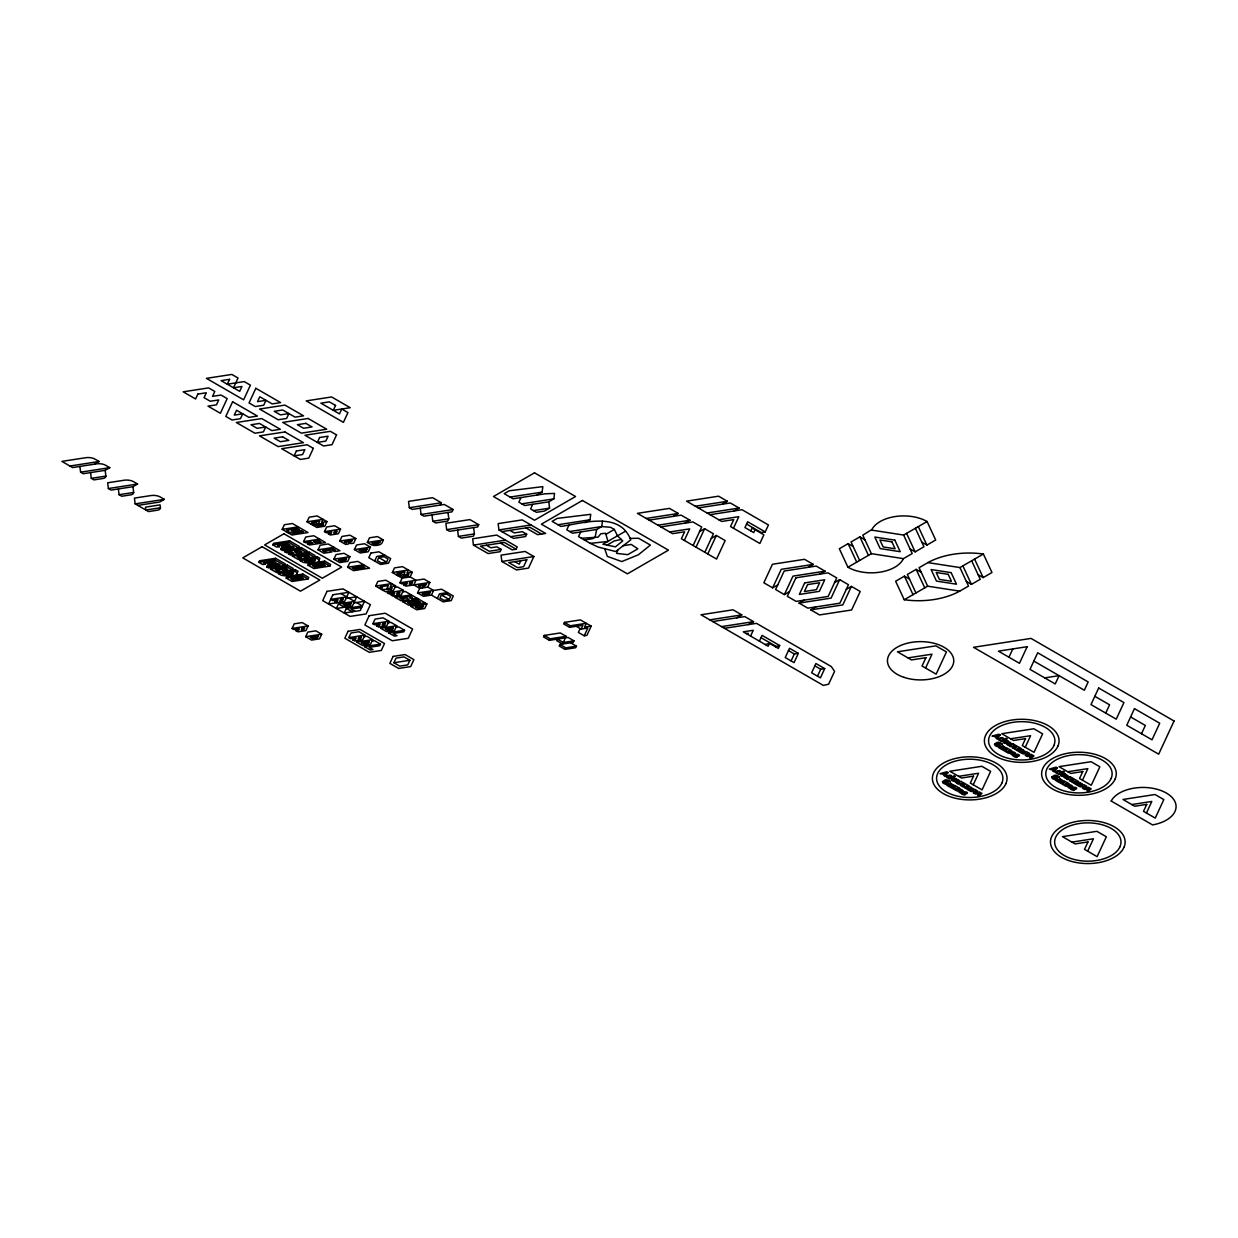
<?xml version="1.0" encoding="UTF-8"?>
<svg xmlns="http://www.w3.org/2000/svg" width="1238" height="1238" viewBox="0 0 1238 1238"><rect width="100%" height="100%" fill="white"/><g stroke="black" fill="none" stroke-linecap="round" stroke-linejoin="round"><path stroke-width="1.5" d="M537.044 495.045L542.136 492.12L542.817 486.642L509.298 490.759L504.222 493.683L513.027 498.775L545.06 493.807L554.531 493.42L553.866 498.883L548.774 501.823L524.742 505.537L518.877 502.148L521.028 497.537M584.955 522.715L590.046 519.774L590.727 514.312L557.208 518.413L552.133 521.353L560.922 526.429C583.191 523.194 619.634 511.031 630.761 539.861L615.704 551.544L598.093 547.026L590.247 543.358L578.517 536.58L580.668 531.969M602.442 521.074L601.761 526.552L596.685 529.477L572.652 533.207L566.787 529.818L568.938 525.191M596.685 529.477L595.122 537.153L592.398 538.731L584.382 539.969M617.824 549.904L616.601 553.371L627.743 554.67L637.849 548.836L631.241 544.426L623.24 545.71M871.598 530.096L903.632 535.064L912.22 553.556L903.43 558.632L871.382 553.68L862.793 535.187L871.892 529.508A33.178 19.158 0 0 1 927.092 521.523L935.68 540.016L926.875 545.091L921.799 542.167M903.384 558.632L903.121 559.236A33.178 19.158 0 0 1 847.922 567.221L839.333 548.728L848.138 543.652L853.214 546.577M258.804 562.3L259.531 560.768L275.548 558.292L285.313 563.924L284.601 565.472L274.836 559.824L258.804 562.3L262.719 564.559L265.396 564.157L266.108 562.609M272.84 544.844L273.552 543.312L289.568 540.82L299.348 546.469L298.637 548.016L288.856 542.368L272.84 544.844L276.739 547.103L279.417 546.685L280.128 545.153M282.202 529.369L284.338 524.742L292.354 523.504L307.999 532.541L291.967 535.017L282.202 529.369L298.219 526.893M266.634 566.818L267.346 565.286L278.024 563.63L280.005 564.76L266.634 566.818L268.584 567.948L287.278 565.054L293.143 568.443L292.416 569.991L286.566 566.602L270.534 569.078L271.246 567.53M270.008 564.868L268.058 563.739L268.77 562.191M274.836 559.824L275.548 558.292M280.655 549.363L281.366 547.815L292.044 546.175L294.025 547.289L280.655 549.363L282.604 550.492L301.298 547.598L307.163 550.987L306.451 552.519L300.586 549.146L284.57 551.622L285.282 550.074M284.044 547.413L282.078 546.283L282.806 544.735M288.856 542.368L289.568 540.82M285.127 569.681L287.804 569.263L285.839 568.134L275.161 569.789L277.111 570.919L277.838 569.387M277.111 570.919L279.788 570.517L279.169 569.171M288.222 576.351L281.289 575.283L278.349 573.596L279.076 572.049M293.097 554.593L292.385 556.125L308.401 553.649L314.266 557.038L314.978 555.491L309.113 552.117L290.435 555.011L288.469 553.881L289.181 552.334M278.813 569.944L281.831 568.768M307.024 521.817L309.175 517.19L317.176 515.952L326.956 521.6L324.805 526.212L316.804 527.465L307.024 521.817L323.041 519.341L321.617 522.421L326.956 521.6M285.839 568.134L284.415 571.229L281.475 569.526M286.566 566.602L287.278 565.054M296.486 552.643L301.824 551.808L299.875 550.678L294.536 551.514L296.486 552.643L297.197 551.096M286.179 578.1L286.891 576.568L302.908 574.092L308.773 577.465L308.061 579.013L292.044 581.489L286.179 578.1L302.196 575.624L308.061 579.013M287.603 575.02L292.942 574.2L293.669 572.652L282.976 574.308L287.603 575.02L288.315 573.488M307.519 543.869L312.858 543.049L310.908 541.919L305.554 542.739L303.604 541.61L305.755 536.983L313.771 535.745L325.486 542.523L309.469 544.999L307.519 543.869L308.231 542.321M300.586 549.146L301.298 547.598M306.978 556.744L309.639 556.326L307.689 555.197L297.012 556.852L298.962 557.982L299.673 556.435M298.962 557.982L301.639 557.564L301.02 556.233M278.349 573.596L294.381 571.12L295.093 569.573L298.018 571.26L296.238 575.113M310.073 563.414L303.14 562.346L300.2 560.644L300.911 559.112M300.648 556.992L303.681 555.816M318.228 524.37L319.667 521.291L311.651 522.529L317.516 525.918L322.855 525.098L323.567 523.55L318.228 524.37L314.313 522.111M292.756 579.957L303.434 578.301L301.484 577.171L290.806 578.827L292.756 579.957L293.468 578.409M307.689 555.197L306.25 558.276L303.325 556.589M308.401 553.649L309.113 552.117M302.196 575.624L302.908 574.092M308.014 565.162L308.742 563.615L324.758 561.139L330.623 564.528L329.912 566.076L313.879 568.552L308.014 565.162L324.047 562.686L329.912 566.076M309.454 562.083L314.792 561.247L315.504 559.715L304.827 561.356L309.454 562.083L310.165 560.535M328.41 533.872L331.088 533.47L331.799 531.922L326.461 532.758L324.495 531.628L326.646 527.001L334.662 525.763L340.527 529.137L338.376 533.764L330.36 535.002L328.41 533.872L329.122 532.34M328.008 549.718L331.908 551.978L323.892 553.216L318.042 549.827L320.178 545.2L328.194 543.962L339.924 550.74L334.585 551.56L330.67 549.301M300.2 560.644L316.216 558.168L316.943 556.62L319.868 558.323L318.089 562.176M314.607 567.004L325.284 565.348L323.319 564.219L312.641 565.874L314.607 567.004L315.319 565.457M295.99 630.715L298.652 630.297L299.364 628.765L294.025 629.585L292.075 628.455L294.226 623.828L302.227 622.59L308.092 625.979L305.956 630.606L297.94 631.844L295.99 630.715L296.702 629.167M324.047 562.686L324.758 561.139M339.816 541.052L341.967 536.425L349.983 535.187L355.832 538.561L353.697 543.188L351.019 543.606L347.12 541.346L346.392 542.894L344.443 541.764L352.459 540.526L348.358 544.024L345.681 544.426L339.816 541.052L355.832 538.561M333.904 559.174L336.055 554.547L344.056 553.309L349.921 556.698L347.785 561.325L339.769 562.563L333.904 559.174L349.921 556.698M305.662 636.703L307.813 632.076L315.814 630.838L321.679 634.227L319.543 638.854L311.527 640.092L305.662 636.703L321.679 634.227M354.393 549.61L356.544 544.983L364.545 543.745L370.41 547.134L368.259 551.761L360.258 552.999L354.393 549.61L370.41 547.134M347.661 567.267L349.797 562.656L357.813 561.402L369.543 568.18L353.526 570.656L347.661 567.267L363.678 564.791M336.581 602.751L334.631 601.637L335.343 600.09M339.258 602.349L336.396 608.508L352.412 606.032L356.699 596.778L346.021 598.434M367.346 542.445L369.497 537.818L377.513 536.58L383.378 539.954L381.784 543.405A7.459 4.302 0 0 1 371.709 544.952L367.346 542.445L383.378 539.954M347.073 606.852L344.21 613.027L360.227 610.551L364.529 601.297L353.836 602.952M374.65 561.046L376.801 556.435L384.817 555.197M378.751 557.564L377.327 560.644L381.227 562.903L386.581 562.067L388.005 558.988L384.089 556.729L378.751 557.564L386.581 562.067M352.753 639.86L355.43 639.442L356.142 637.895L350.803 638.731L348.837 637.601L350.988 632.974L359.005 631.736L364.87 635.125L362.719 639.752L354.702 640.99L352.753 639.86L353.464 638.313M375.671 586.069L377.807 581.458L385.823 580.22L395.603 585.853L393.452 590.48L385.436 591.718L375.671 586.069L391.688 583.593L390.249 586.688L395.603 585.853M364.142 636.657L366.819 636.255L372.684 639.628L370.533 644.255L362.533 645.493L356.668 642.12L357.38 640.572M392.338 572.513L394.489 567.886L402.505 566.648L412.269 572.296L410.134 576.923L402.118 578.161L392.338 572.513L408.37 570.037L406.931 573.117L412.269 572.296M376.801 625.979L379.462 625.561L380.174 624.014L374.835 624.85L372.886 623.72L375.037 619.093L383.037 617.855L388.902 621.244L386.767 625.871L378.751 627.109L376.801 625.979L377.513 624.432M392.013 593.559L391.301 595.107L393.978 594.689L394.69 593.157L389.351 593.977L387.401 592.847L388.113 591.3M371.973 641.176L374.634 640.758L380.499 644.147L379.787 645.694L369.11 647.35L373.009 649.594L370.348 650.012L364.483 646.623L365.195 645.091M404.594 583.5L403.882 585.032L406.544 584.63L407.271 583.083L401.932 583.918L399.967 582.789L402.118 578.161M403.542 575.066L404.981 571.987L396.965 573.225L402.83 576.614L408.169 575.794L408.896 574.246L403.542 575.066L399.642 572.823M388.19 622.776L390.868 622.374L396.733 625.747L394.582 630.374L386.566 631.612L380.7 628.239L381.428 626.691M417.098 598.264L411.759 599.099L409.809 597.969L412.471 597.552L410.521 596.422L399.843 598.078L401.793 599.207L406.157 597.815L409.082 599.501L401.081 600.755L395.216 597.366L395.928 595.818M440.295 505.073L441.362 502.752L432.573 497.676L408.54 501.39L409.329 507.719L412.254 509.406L444.303 504.454L453.093 509.53L452.025 511.836L423.984 516.184L421.059 514.482L420.27 508.168M394.876 587.4L397.553 586.982L403.418 590.371L401.267 594.998L393.251 596.236L391.301 595.107M396.005 627.295L398.682 626.877L404.547 630.266L403.836 631.813L393.142 633.469L397.058 635.713L394.396 636.131L388.531 632.742L389.243 631.21M424.913 602.782L408.896 605.258L403.031 601.869L403.743 600.337M448.017 512.455L448.806 518.784L447.723 521.09L435.714 522.947L432.789 521.26L432 514.946M402.706 591.903L405.368 591.501L426.878 603.912L424.727 608.539L416.711 609.777L410.846 606.388L411.573 604.856M417.562 592.94L419.713 588.313L427.714 587.075L433.579 590.464L431.443 595.091L423.427 596.329L417.562 592.94L441.595 589.226L453.325 595.989L451.174 600.616L443.173 601.854L431.443 595.091M422.375 587.895L426.476 584.398L418.475 585.651L420.425 586.766L421.137 585.234L425.052 587.493M427.714 587.075L429.865 582.448L424 579.059L399.967 582.789M393.87 662.748L396.021 658.121L404.021 656.883L409.886 660.272L407.735 664.899L399.735 666.137L393.87 662.748L409.886 660.272M437.308 598.465L439.444 593.853L447.46 592.6M441.409 594.967L439.97 598.062L443.885 600.322L449.224 599.486L450.647 596.407L446.748 594.147L441.409 594.967L449.224 599.486M473.612 527.605L474.402 533.918L473.334 536.24L461.31 538.097L458.385 536.394L457.596 530.081M478.704 524.664L477.62 526.986L449.595 531.319L446.655 529.632L445.866 523.303L469.898 519.589L478.704 524.664L446.655 529.632M486.395 545.246L490.805 547.784L496.809 546.856L501.204 549.393L500.137 551.699L488.112 553.556L473.458 545.107L472.668 538.778L496.701 535.064L517.221 546.917L516.153 549.223L512.145 549.842L500.415 543.08M532.758 504.299L530.607 508.926L536.472 512.315L544.488 511.077L549.564 508.137L548.774 501.823M509.87 530.375L514.265 532.913L522.281 531.675L526.676 534.212L525.608 536.534L513.584 538.391L498.929 529.926L498.14 523.612L522.173 519.883L545.633 533.439L537.617 534.677L525.887 527.899M520.796 560.706L519.186 564.172L514.776 561.634M533.872 556.527L528.518 568.087L516.494 569.944L501.839 561.479L501.05 555.166L525.082 551.452L533.872 556.527L501.839 561.479M573.968 640.835L563.29 642.491L557.425 639.102L556.698 640.65L562.563 644.023L566.137 636.317L560.288 632.943L544.256 635.419L543.544 636.951L549.409 640.34L568.103 637.446L573.968 640.835L573.24 642.383L559.901 644.441L559.189 645.988L565.039 649.377L575.732 647.722L576.444 646.174L570.579 642.785M549.409 640.34L550.121 638.793L566.137 636.317M580.158 628.548L578.363 632.401L584.228 635.79L586.905 635.373L591.191 626.119L580.436 619.913L564.42 622.389L563.708 623.937L569.573 627.326L582.912 625.252L581.133 629.105L576.243 626.289M569.573 627.326L570.285 625.778L586.301 623.302L584.522 627.155L591.191 626.119M565.039 649.377L565.766 647.83L576.444 646.174M584.228 635.79L587.802 628.068L581.133 629.105M684.32 540.433L689.674 528.874L669.65 531.969M693.11 545.509L701.698 527.017L692.893 521.925L660.86 526.893M696.035 547.196L704.623 528.703L713.428 533.779L704.84 552.287M707.765 553.974L716.353 535.466L725.159 540.557L716.57 559.05L681.38 538.731L684.599 531.798L672.59 533.655L637.4 513.352L669.449 508.385L678.238 513.461L673.163 516.401M733.469 528.239L738.823 516.679L718.798 519.774M750.801 530.916L752.147 528.038L763.877 534.801L759.853 543.467L730.528 526.552L733.747 519.604L721.739 521.461L686.548 501.158L718.597 496.19L727.387 501.282L722.311 504.206M755.072 529.725L753.741 532.619L744.936 527.543L747.628 521.755L765.223 531.907L768.442 524.974L742.042 509.731L710.008 514.699M747.659 634.382L748.201 633.222L746.189 633.531M772.651 587.849L781.24 569.341L813.289 564.389L804.483 559.313L772.45 564.265L763.861 582.773L772.651 587.849L777.743 584.909M750.584 636.069L753.277 630.297L743.264 631.844L768.179 646.236L769.525 643.342L778.315 648.418L779.661 645.524L762.066 635.373L759.389 641.145M784.381 594.611L792.97 576.119L825.019 571.167L816.213 566.076L784.18 571.043L775.592 589.536L784.381 594.611L789.457 591.687M765.254 644.534L769.525 643.342M775.39 646.716L779.661 645.524M791.097 660.922L794.316 653.989L798.324 653.37L794.038 662.624L785.232 657.548L789.534 648.294L798.324 653.37M839.674 579.632L831.085 598.124L799.052 603.076L807.841 608.152L839.89 603.2L848.463 584.707L839.674 579.632L834.598 582.556M851.404 586.394L842.815 604.902L810.782 609.854L819.571 614.93L851.62 609.978L860.193 591.47L851.404 586.394L846.328 589.334M817.482 676.165L820.717 669.232L824.709 668.613L820.423 677.851L811.633 672.776L815.919 663.522L824.709 668.613M925.575 668.056L932.013 654.175L907.98 657.889M1008.955 657.223L1012.792 648.929M973.238 784.799L978.608 773.239L958.583 776.334M1025.25 747.257L1030.62 735.697L1010.579 738.792M1105.72 713.103L1109.573 704.809L1094.841 696.298M1082.476 780.203L1087.846 768.643L1067.821 771.738M1141.482 733.747L1145.336 725.453L1130.604 716.941M1087.66 851.202L1093.433 838.776L1071.922 842.103M1146.45 813.01L1151.82 801.45L1131.795 804.545M1019.323 750.893C1022.588 748.773 1025.018 754.592 1022.48 749.408L1025.049 751.512L1022 753.4L1019.307 751.946A1.548 0.898 0 0 1 1019.323 750.909M94.475 464.157L99.102 461.495L95.094 459.174A9.811 5.664 0 0 0 85.623 457.72L61.9 461.387L72.578 467.546L96.301 463.879A9.811 5.664 0 0 1 105.787 465.349L109.795 467.654L105.168 470.332L83.271 473.721L80.594 472.173L79.882 466.416M132.946 486.689L137.573 484.027L133.58 481.706A9.811 5.664 0 0 0 124.094 480.236L107.675 482.789L108.387 488.53L111.064 490.078L132.946 486.689L133.673 492.445A4.039 2.321 0 0 1 130.686 494.86L121.742 496.252L119.08 494.705L118.353 488.948M159.485 507.92L145.836 510.025L145.48 507.147L160.073 504.887L160.429 507.766A4.039 2.321 0 0 1 157.458 510.18L148.514 511.573L135.159 503.866L134.447 498.109L150.866 495.571A9.811 5.664 0 0 1 160.336 497.026L164.345 499.347L159.717 502.009L137.82 505.398M605.924 534.305L614.342 529.446L617.499 535.822L622.76 540.867L615.456 546.856L602.891 544.256L625.407 531.257M607.053 545.122L614.358 540.913L621.29 539.459M684.893 523.163L689.968 520.239L681.163 515.163L649.13 520.115M734.041 510.985L739.117 508.044L730.312 502.968L698.278 507.92M699.547 531.628L704.623 528.703M711.277 538.406L716.353 535.466M864.944 539.814L859.868 536.874L851.063 541.95L859.652 560.458M808.213 567.329L813.289 564.389M736.749 617.824L741.825 614.884L733.035 609.808L700.987 614.76L823.347 685.419L828.624 684.212L834.582 671.367L831.255 666.524L756.495 623.348L724.447 628.316M819.943 574.092L825.019 571.167M748.479 624.586L753.555 621.662L744.765 616.586L712.717 621.538M847.922 567.221L871.382 553.68M903.632 535.064L927.092 521.523M799.052 603.076L804.127 600.151M810.782 609.854L815.857 606.914M910.069 548.929L915.161 551.869L923.95 546.794L915.362 528.286M909.512 579.075L904.436 576.15L895.631 581.226L904.22 599.734L927.68 586.178L959.713 591.145L968.518 586.069L959.93 567.561L927.896 562.609L919.091 567.685L927.68 586.178M921.242 572.312L916.166 569.372L907.361 574.463L915.95 592.956M959.93 567.561L983.39 554.02L991.978 572.513L983.173 577.604L978.097 574.664M966.367 581.442L971.443 584.367L980.248 579.291L971.66 560.799M927.896 562.609L928.639 562.191A59.548 34.385 0 0 1 983.39 554.036M959.713 591.145L959.032 591.516A59.548 34.385 0 0 1 904.22 599.718M69.916 466.014L99.102 461.495M80.594 472.173L109.795 467.654M90.56 472.591L91.287 478.348L105.88 476.088L105.168 470.332M108.387 488.53L137.573 484.027M119.08 494.705L132.714 492.6M135.159 503.866L164.345 499.347M409.329 507.719L441.362 502.752M310.939 524.076L313.601 523.659M312.889 525.206L315.551 524.788M286.102 531.628L288.779 531.21L286.829 530.081L297.507 528.44L299.457 529.57L291.441 530.808L293.406 531.938L301.407 530.684L303.387 531.814L292.694 533.47L290.729 532.34L288.067 532.758M510.087 497.072L542.136 492.12M421.059 514.482L453.093 509.53M324.495 531.628L340.527 529.137M521.817 503.851L553.866 498.883M432.789 521.26L448.806 518.784M303.604 541.61L319.621 539.134M282.078 546.283L290.094 545.045L288.144 543.915L277.467 545.556L279.417 546.685M533.547 510.613L549.564 508.137M288.469 553.881L293.808 553.046L291.858 551.916L286.52 552.752L284.57 551.622M318.042 549.827L334.059 547.351M328.983 550.276L324.619 551.668L322.654 550.539L333.347 548.898L335.297 550.012L332.62 550.43M268.058 563.739L276.074 562.501L274.109 561.371L263.431 563.027L265.396 564.157M316.943 556.62L298.25 559.514L292.385 556.125M458.385 536.394L474.402 533.918M498.929 529.926L530.978 524.974M501.854 531.613L529.895 527.28L541.625 534.058M557.998 524.742L590.046 519.774M695.338 506.234L727.387 501.282M295.093 569.573L276.399 572.467L270.534 569.078M510.66 536.688L526.676 534.212M473.458 545.107L505.491 540.139M646.19 518.428L678.238 513.461M569.728 531.504L601.761 526.552L610.628 527.311L614.342 529.446M707.068 512.996L739.117 508.044M501.204 549.393L489.196 551.25L480.39 546.175L504.423 542.461L516.153 549.223M657.92 525.191L689.968 520.239M396.253 574.772L398.93 574.355M398.203 575.902L400.88 575.484M379.571 588.329L382.248 587.926L380.298 586.797L388.299 585.559L386.875 588.638L392.214 587.802L391.502 589.35L381.536 589.458M429.865 582.448L405.832 586.162L403.882 585.032M765.223 531.907L761.215 532.526L746.545 524.061M387.401 592.847L403.418 590.371M334.631 601.637L337.293 601.219L338.02 599.672L332.666 600.507L330.716 599.378L346.733 596.902L340.883 593.513M395.216 597.366L411.233 594.89M361.666 607.471L350.988 609.111L354.888 611.371M403.031 601.869L419.048 599.393M410.846 606.388L426.878 603.912M292.075 628.455L308.092 625.979M372.886 623.72L388.902 621.244M380.7 628.239L396.733 625.747M348.837 637.601L364.87 635.125M388.531 632.742L404.547 630.266M356.668 642.12L372.684 639.628M364.483 646.623L380.499 644.147M709.792 619.851L741.825 614.884M721.522 626.614L753.555 621.662M1044.717 677.882L1059.078 675.654L1055.225 683.949L1029.985 669.371L1037.692 652.782L1088.171 681.937L1084.333 690.231L1033.838 661.077M132.729 492.585L133.673 492.445M159.501 507.905L160.429 507.766M590.247 543.358L607.966 541.455L605.63 533.284L600.879 533.733L598.078 537.137L581.458 538.282M629.863 538.422L638.591 538.267L650.383 545.076L638.375 554.779L621.801 561.572L607.347 556.373L604.686 548.728M788.451 650.6L794.316 653.989M814.852 665.843L820.717 669.232M760.999 637.678L775.653 646.143M564.42 622.389L570.285 625.778M544.256 635.419L550.121 638.793M559.901 644.441L565.766 647.83M320.905 523.968L322.855 525.098M406.219 574.664L408.169 575.794M410.134 576.923L415.999 580.297L413.848 584.924L419.713 588.313M316.216 558.168L319.156 559.855M305.012 555.614L308.927 557.858M348.698 598.016L354.563 601.405L338.531 603.881L344.396 607.27M356.513 602.535L362.378 605.924L346.361 608.4L352.226 611.789M294.381 571.12L297.306 572.807M283.177 568.552L287.077 570.811M91.287 478.348L93.949 479.88L102.893 478.502A4.039 2.321 0 0 0 105.88 476.088M974.585 559.096L983.173 577.604M962.87 565.874L971.443 584.367M918.302 526.599L926.875 545.091M906.572 533.361L915.161 551.869M916.166 569.372L924.74 587.88M904.436 576.15L913.025 594.642M859.868 536.874L868.457 555.367M848.138 543.652L856.727 562.145M946.002 776.319C946.822 779.12 951.171 778.238 947.534 776.613C948.958 773.936 951.852 778.47 951.542 775.87A3.977 2.29 0 0 0 950.072 775.081L946.002 776.319M997.998 738.792C998.818 741.577 1003.167 740.695 999.546 739.071C1000.954 736.393 1003.863 740.928 1003.538 738.343A3.977 2.29 0 0 0 1002.084 737.539L997.998 738.792M1055.24 771.738C1056.014 774.555 1060.44 773.642 1056.772 772.017C1058.18 769.34 1061.09 773.889 1060.765 771.289A3.977 2.29 0 0 0 1059.31 770.485L1055.24 771.738M953.817 780.791C961.864 787.12 950.908 777.34 958.227 782.215C962.174 780.095 954.761 777.835 953.817 780.791M957.995 790.896C960.317 794.084 962.112 793.001 959.837 790.834C967.512 794.935 961.059 785.96 957.995 790.896M1005.813 743.249C1008.119 746.452 1009.929 745.353 1007.655 743.187C1015.315 747.288 1008.877 738.312 1005.813 743.249M1010.007 753.354C1018.162 759.668 1007.02 749.934 1014.417 754.778C1018.363 752.658 1010.966 750.398 1010.007 753.354M1063.04 776.211C1065.361 779.398 1067.156 778.315 1064.881 776.149C1072.557 780.25 1066.104 771.274 1063.04 776.211M1067.233 786.3C1069.539 789.504 1071.35 788.405 1069.075 786.238C1076.735 790.339 1070.297 781.364 1067.233 786.3M942.536 781.658L943.139 783.19L945.956 784.412L948.416 782.973L945.29 782.261L946.265 782.818C939.812 781.178 949.623 780.838 950.32 781.859A5.138 2.971 0 0 0 948.927 780.544L946.977 779.894A3.25 1.872 0 0 0 944.934 780.017L942.536 781.658M994.532 744.115L995.151 745.647L997.952 746.87L1000.428 745.446L997.286 744.719L998.261 745.276C991.808 743.636 1001.619 743.295 1002.316 744.332A5.138 2.971 0 0 0 1000.923 743.001L998.989 742.351A3.25 1.872 0 0 0 996.93 742.475L994.532 744.115M1051.758 777.077L1052.377 778.609L1055.178 779.816L1057.654 778.393L1054.513 777.665L1055.488 778.238C1048.957 776.288 1058.939 776.427 1059.542 777.278A5.138 2.971 0 0 0 1058.15 775.963L1056.215 775.298A3.25 1.872 0 0 0 1054.157 775.437L1051.758 777.077M964.294 793.914L961.307 793.372A4.704 2.708 0 0 0 962.406 794.363L964.139 794.92A1.609 0.928 0 0 0 965.238 794.811C966.398 793.759 964.154 791.159 966.847 793.728C969.834 791.608 960.502 790.803 964.294 793.914M1016.29 756.372L1013.303 755.83A4.704 2.708 0 0 0 1014.417 756.82L1016.135 757.393A1.609 0.928 0 0 0 1017.249 757.269C1018.41 756.217 1016.15 753.617 1018.843 756.186C1021.845 754.066 1012.498 753.261 1016.29 756.372M1073.516 789.318L1070.53 788.792A4.704 2.708 0 0 0 1071.644 789.767L1073.377 790.339A1.609 0.928 0 0 0 1074.476 790.215C1075.636 789.163 1073.392 786.579 1076.085 789.148C1079.072 787.012 1069.725 786.207 1073.516 789.318M948.447 785.078L950.413 785.263L948.447 785.078M968.642 789.055L970.607 789.24L968.642 789.055M1000.459 747.535L1002.409 747.721L1000.459 747.535M1020.654 751.512L1022.603 751.698L1020.654 751.512M1057.685 780.482L1059.635 780.667L1057.685 780.482M1077.88 784.474L1079.845 784.66L1077.88 784.474M959.62 788.529L956.386 790.757L955.194 790.076L957.578 788.095L954.127 789.457L952.935 788.776L955.318 786.795L951.852 788.142L950.676 787.461L954.467 785.279L958.785 787.708A1.78 1.037 0 0 1 959.527 788.173L959.62 788.529M969.106 786.331L965.872 788.56L964.681 787.879L967.064 785.882L963.613 787.244L962.421 786.563L964.804 784.583L961.338 785.944L960.162 785.263L963.953 783.081L968.271 785.496A1.78 1.037 0 0 1 969.014 785.975L969.106 786.331M1011.632 750.986L1008.397 753.23L1007.206 752.534L1009.589 750.553L1006.123 751.915L1004.947 751.234L1007.33 749.253L1003.863 750.615L1002.687 749.934L1006.463 747.737L1010.781 750.166A1.78 1.037 0 0 1 1011.523 750.646L1011.632 750.986M1021.102 748.789L1017.868 751.017L1016.692 750.336L1019.075 748.356L1015.609 749.717L1014.417 749.021L1016.8 747.04L1013.349 748.402L1012.158 747.721L1015.949 745.539L1020.267 747.953A1.78 1.037 0 0 1 1021.01 748.433L1021.102 748.789M1068.858 783.948L1065.624 786.176L1064.432 785.496L1066.816 783.515L1063.349 784.877L1062.173 784.18L1064.556 782.199L1061.09 783.561L1059.914 782.88L1063.69 780.698L1068.023 783.112A1.78 1.037 0 0 1 1068.75 783.592L1068.858 783.948M1078.344 781.735L1075.11 783.979L1073.919 783.283L1076.302 781.302L1072.835 782.664L1071.659 781.983L1074.042 780.002L1070.576 781.364L1069.4 780.683L1073.176 778.485L1077.493 780.915A1.78 1.037 0 0 1 1078.236 781.395L1078.344 781.735M975.854 791.113L973.238 792.815L974.414 793.496L977.54 790.912L974.662 789.256L970.871 791.453L975.854 791.113M980.264 793.666L977.649 795.353L978.84 796.049L981.951 793.465L979.072 791.809L975.296 793.991L980.264 793.666M1027.85 753.571L1025.234 755.273L1026.426 755.954L1029.536 753.369L1026.658 751.729L1022.882 753.911L1027.85 753.571M1032.275 756.124L1029.66 757.826L1030.836 758.507L1033.962 755.923L1031.084 754.267L1027.292 756.464L1032.275 756.124M1085.092 786.532L1082.461 788.219L1083.652 788.916L1086.763 786.316L1083.9 784.675L1080.109 786.857L1085.092 786.532M1089.502 789.07L1086.887 790.773L1088.078 791.453L1091.189 788.869L1088.31 787.229L1084.519 789.411L1089.502 789.07M953.43 778.888L952.703 780.946L951.295 780.141L951.929 778.594L948.912 778.764L954.158 775.746L955.334 776.427L952.393 778.114L956.386 778.717L953.43 778.888M1005.442 741.345L1004.699 743.419L1003.306 742.599L1003.925 741.067L1000.923 741.222L1006.154 738.204L1007.345 738.885L1004.405 740.572L1008.397 741.175L1005.442 741.345M1062.668 774.307L1061.925 776.365L1060.533 775.561L1061.152 774.013L1058.15 774.183L1063.396 771.15L1064.572 771.831L1061.631 773.533L1065.624 774.121L1062.668 774.307M952.935 784.861L949.809 786.966L947.116 785.496A1.548 0.898 0 0 1 947.116 784.474C950.335 782.261 952.842 788.219 950.289 782.958L952.935 784.861M973.13 788.838L970.004 790.943L967.311 789.473A1.548 0.898 0 0 1 967.033 788.946A1.594 0.913 0 0 1 967.327 788.42C970.592 786.3 973.006 792.134 970.484 786.95L973.13 788.838M1004.947 747.319L1001.805 749.423L999.112 747.953A1.548 0.898 0 0 1 999.128 746.932C1002.331 744.719 1004.854 750.677 1002.285 745.431L1004.947 747.319M1062.173 780.28L1059.032 782.37L1056.339 780.915A1.548 0.898 0 0 1 1056.354 779.878C1059.96 778.888 1060.579 780.946 1059.511 778.377L1062.173 780.28M1082.368 784.258L1079.242 786.362L1076.534 784.892A1.548 0.898 0 0 1 1076.255 784.366A1.594 0.913 0 0 1 1076.549 783.84C1079.815 781.72 1082.244 787.554 1079.706 782.354L1082.368 784.258M197.863 394.086L195.604 398.976L183.209 391.827L208.603 387.896L214.793 391.471L212.534 396.361L220.998 395.046L227.188 398.621L220.379 413.291L207.999 406.126L216.464 404.826L218.724 399.936L210.259 401.236L204.069 397.661L206.328 392.771L197.863 394.086M229.572 379.323L227.297 384.213L244.226 381.583L250.416 385.173L243.623 399.828L206.437 378.364L231.831 374.433L238.036 378.008L233.502 387.788L241.952 386.473L239.692 391.363L221.107 380.639L229.572 379.323M232.62 401.762L225.811 416.417L232.001 419.991L240.466 418.692L242.741 413.801L234.276 415.101L236.551 410.227L248.931 417.376L257.396 416.061L232.62 401.762M255.848 388.299L249.039 402.954L255.245 406.544L263.709 405.228L265.969 400.338L257.504 401.654L259.779 396.764L272.174 403.913L280.639 402.613L255.848 388.299M265.659 427.033L263.385 431.923L254.92 433.223L236.334 422.498L261.729 418.568L280.314 429.292L271.849 430.607L259.469 423.458L251.005 424.758L257.195 428.333L265.659 427.033M288.887 413.569L286.628 418.459L278.163 419.775L259.562 409.035L284.957 405.105L303.558 415.844L295.093 417.144L282.697 409.995L274.232 411.31L280.422 414.885L288.887 413.569M296.393 450.972L294.118 455.863L302.583 454.547L304.858 449.657L296.393 450.972M313.322 448.342L308.788 458.122L300.323 459.437L281.722 448.698L307.117 444.767L313.322 448.342M319.621 437.509L317.361 442.399L325.826 441.084L328.085 436.209L319.621 437.509M335.544 405.43L333.285 410.32L350.215 407.704L331.614 396.965L306.219 400.895L343.406 422.359L347.94 412.594L341.75 409.02L339.475 413.894L320.89 403.17L329.354 401.855L335.544 405.43M336.55 434.894L332.016 444.674L323.551 445.974L304.966 435.25L330.36 431.319L336.55 434.894M334.461 531.504L333.749 533.052L336.427 532.634L337.138 531.102L334.461 531.504M302.041 628.347L301.329 629.879L303.991 629.477L304.703 627.929L302.041 628.347M327.002 591.362L322.716 600.616L350.075 616.416L366.092 613.94L370.394 604.686L343.019 588.886L327.002 591.362M346.547 558.648L345.82 560.195L340.481 561.015L338.531 559.901L346.547 558.648M332.867 594.751L328.565 604.005L344.597 601.513L348.884 592.275L332.867 594.751M318.29 636.177L317.578 637.725L312.239 638.545L310.289 637.415L318.29 636.177M340.682 599.269L339.97 600.801L342.632 600.384L343.359 598.852L340.682 599.269M367.021 549.084L366.309 550.631L360.97 551.452L359.02 550.322L367.021 549.084M370.936 553.046L368.785 557.673L380.515 564.435L388.531 563.197L390.682 558.57L378.952 551.808L370.936 553.046M351.174 603.37L350.462 604.902L345.123 605.738L343.158 604.608L351.174 603.37M379.989 541.919L379.633 542.677A4.983 2.878 0 0 1 372.948 543.714L371.973 543.157L379.989 541.919M348.064 631.287L344.845 638.22L369.28 652.318L381.289 650.461L384.507 643.528L360.072 629.43L348.064 631.287M358.803 637.493L358.092 639.025L360.769 638.622L361.481 637.075L358.803 637.493M369.172 615.704L364.87 624.958L392.245 640.758L408.261 638.282L412.564 629.028L385.188 613.228L369.172 615.704M369.295 641.594L368.584 643.126L363.245 643.961L361.295 642.832L369.295 641.594M382.852 623.612L382.14 625.144L384.801 624.741L385.529 623.194L382.852 623.612M397.367 592.739L396.64 594.271L399.317 593.869L400.029 592.321L397.367 592.739M409.933 582.665L409.221 584.212L411.898 583.794L412.61 582.262L409.933 582.665M393.344 627.712L392.632 629.244L387.277 630.08L385.328 628.95L393.344 627.712M393.08 656.434L389.862 663.367L398.651 668.443L410.676 666.586L413.894 659.653L405.105 654.562L393.08 656.434M423.489 605.862L422.777 607.409L417.423 608.229L415.473 607.1L423.489 605.862M430.205 592.414L429.478 593.961L424.139 594.782L422.189 593.652L430.205 592.414M526.8 559.777L523.581 566.71L517.577 567.638L508.772 562.563L526.8 559.777M795.91 577.806L787.322 596.314L796.111 601.389L828.16 596.437L836.749 577.929L827.943 572.854L795.91 577.806M804.7 582.881L799.33 594.457L819.355 591.346L824.725 579.786L804.7 582.881M807.625 584.584L804.406 591.516L816.43 589.659L819.649 582.727L807.625 584.584M925.916 657.688L922.047 666.013L936.129 674.153L946.436 651.946L935.882 645.849L897.426 651.807L911.493 659.931L925.916 657.688M1027.169 646.7L1019.462 663.305L998.432 651.157L1027.169 646.7M973.532 776.164L970.313 783.097L982.044 789.875L990.632 771.367L981.827 766.291L949.794 771.259L961.508 778.021L973.532 776.164M1025.528 738.622L1022.309 745.57L1034.04 752.333L1042.628 733.84L1033.838 728.749L1001.79 733.716L1013.52 740.479L1025.528 738.622M1098.694 688.003L1090.988 704.592L1116.243 719.17L1123.934 702.58L1098.694 688.003M1082.77 771.584L1079.536 778.516L1091.266 785.279L1099.855 766.786L1091.065 761.71L1059.016 766.662L1070.746 773.441L1082.77 771.584M1134.457 708.647L1126.766 725.251L1152.005 739.813L1159.712 723.224L1134.457 708.647M1087.97 841.933L1084.519 849.376L1097.116 856.65L1106.339 836.78L1096.883 831.317L1062.467 836.656L1075.064 843.929L1087.97 841.933M1174.073 721.011L1158.675 754.19L973.548 647.304L1031.022 638.406L1174.073 721.011M1146.744 804.39L1143.51 811.323L1155.24 818.101L1163.828 799.593L1155.039 794.517L1122.99 799.469L1134.72 806.248L1146.744 804.39M1001.898 783.02L1001.465 783.917A33.178 19.158 0 0 1 946.265 791.902A33.178 19.158 0 0 1 960.1 760.039L961.663 759.792A33.178 19.158 0 0 1 1001.898 783.02M1005.921 783.592L1005.442 784.613A37.326 21.541 0 0 1 943.341 793.604A37.326 21.541 0 0 1 958.893 757.749L960.657 757.455A37.326 21.541 0 0 1 1005.921 783.592M1053.909 745.477L1053.476 746.39A33.178 19.158 0 0 1 998.261 754.36A33.178 19.158 0 0 1 1012.096 722.497L1013.659 722.249A33.178 19.158 0 0 1 1053.909 745.477M1057.933 746.065L1057.438 747.087A37.326 21.541 0 0 1 995.337 756.062A37.326 21.541 0 0 1 1010.889 720.207L1012.653 719.928A37.326 21.541 0 0 1 1057.933 746.065M1111.136 778.423L1110.703 779.336A33.178 19.158 0 0 1 1055.503 787.322A33.178 19.158 0 0 1 1069.322 755.443L1070.901 755.195A33.178 19.158 0 0 1 1111.136 778.423M1115.159 779.012L1114.664 780.033A37.326 21.541 0 0 1 1052.563 789.008A37.326 21.541 0 0 1 1068.115 753.153L1069.88 752.874A37.326 21.541 0 0 1 1115.159 779.012M1111.182 801.032L1152.563 824.91A33.178 19.158 0 0 0 1166.382 793.047A33.178 19.158 0 0 0 1111.182 801.032M1119.988 846.668L1119.554 847.581A33.178 19.158 0 0 1 1064.355 855.566A33.178 19.158 0 0 1 1078.19 823.688L1079.753 823.44A33.178 19.158 0 0 1 1119.988 846.668M1124.011 847.256L1123.531 848.278A37.326 21.541 0 0 1 1061.43 857.253A37.326 21.541 0 0 1 1076.983 821.398L1078.747 821.119A37.326 21.541 0 0 1 1124.011 847.256M958.181 780.714L956.355 780.311L958.181 780.714M962.359 790.803L960.549 790.417L962.359 790.803M1010.177 743.171L1008.351 742.769L1010.177 743.171M1014.371 753.277L1012.545 752.874L1014.371 753.277M1067.404 776.118L1065.593 775.731L1067.404 776.118M1071.597 786.223L1069.771 785.836L1071.597 786.223M948.169 772.543L944.842 776.412L942.675 773.982L940.075 773.657L946.791 771.754L948.169 772.543M1000.165 735.001L996.838 738.885L994.687 736.44L992.071 736.13L998.787 734.211L1000.165 735.001M1057.391 767.947L1054.08 771.831L1052.78 771.088L1053.492 770.315L1049.313 769.077L1056.014 767.158L1057.391 767.947M946.033 772.961L944.888 774.214L943.867 773.611L946.033 772.961M998.029 735.418L996.884 736.672L995.863 736.084L998.029 735.418M1055.256 768.365L1054.126 769.618L1053.089 769.03L1055.256 768.365M283.935 533.779L264.623 544.921L322.329 578.239L341.642 567.081L283.935 533.779M262.1 546.716L242.772 557.874L300.478 591.191L319.806 580.034L262.1 546.716M534.506 472.823L493.467 496.515L534.506 520.223L575.562 496.515L534.506 472.823M582.417 500.477L541.377 524.185L627.403 573.844L668.443 550.152L582.417 500.477M1012.963 743.806L1009.171 745.988L1010.347 746.669L1015.5 745.276L1012.963 743.806M960.951 781.348L957.175 783.53L958.351 784.211L963.489 782.818L960.951 781.348M1070.189 776.768L1066.398 778.95L1067.574 779.631L1072.727 778.222L1070.189 776.768M308.123 418.475L282.728 422.406L301.329 433.145L326.708 429.215L308.123 418.475M305.863 423.365L297.399 424.68L303.589 428.255L312.053 426.94L305.863 423.365M284.895 431.938L259.5 435.869L278.086 446.593L303.48 442.678L284.895 431.938M282.62 436.828L274.155 438.128L280.361 441.718L288.825 440.403L282.62 436.828M318.909 540.681L313.57 541.501L315.52 542.631L320.874 541.811L318.909 540.681M362.966 566.339L352.273 567.994L354.238 569.124L364.916 567.468L362.966 566.339M418.336 600.941L407.658 602.596L409.608 603.726L420.286 602.07L418.336 600.941M894.842 540.139L874.817 537.044L880.172 548.604L900.212 551.699L894.842 540.139M891.902 541.826L879.893 539.969L883.112 546.917L895.12 548.774L891.902 541.826M951.14 572.637L931.115 569.542L936.47 581.102L956.494 584.197L951.14 572.637M948.2 574.339L936.191 572.482L939.41 579.415L951.418 581.272L948.2 574.339M904.003 677.356A33.178 19.158 0 0 0 953.755 660.767A33.178 19.158 0 0 0 904.003 644.193A33.178 19.158 0 0 0 904.003 677.356"/></g></svg>
